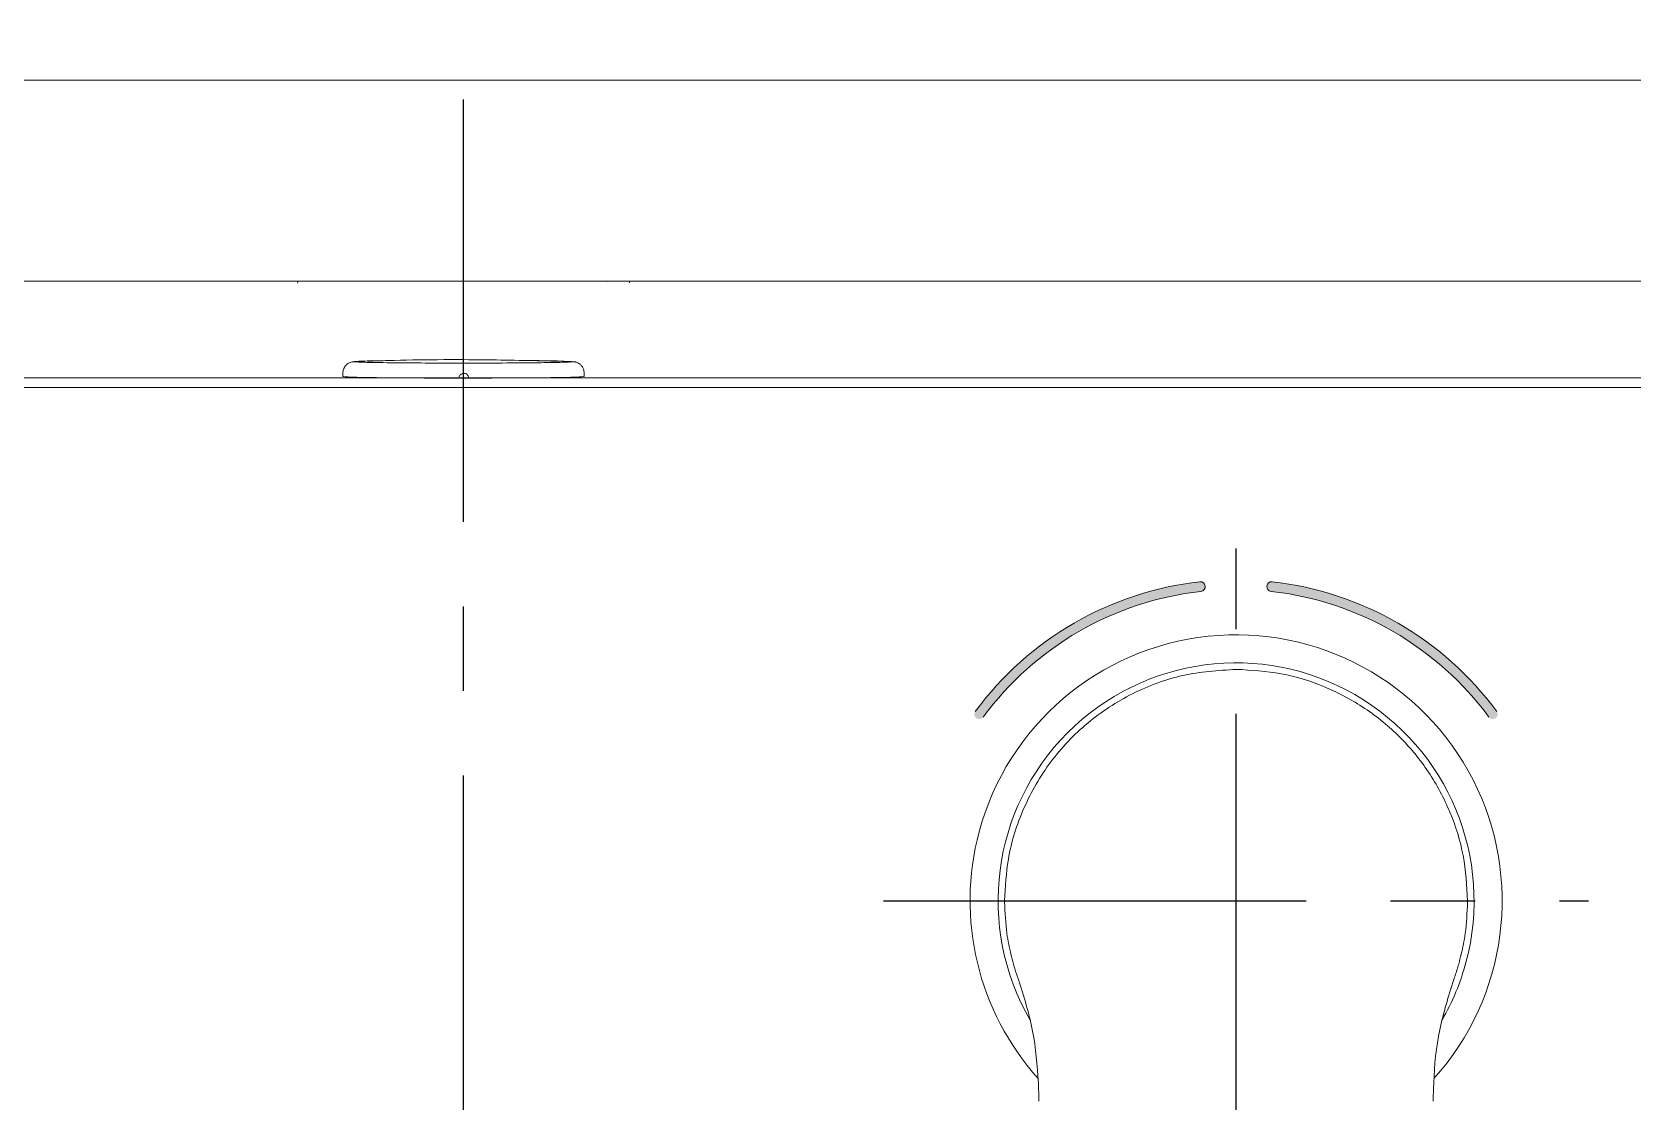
# Model space of a CAD drawing. Extents: x 1522 to 1942, y -990 to -693.
# Drawn here: x 1636.26 to 1669.39, y -818.26 to -796.11 of the extents above; entities that cross this region are included whole.
import ezdxf

# ---------------------------------------------------------------- set-up
doc = ezdxf.new("R2010")
doc.units = 0
doc.header["$LTSCALE"] = 7
doc.header["$MEASUREMENT"] = 0
doc.linetypes.add('CENTER', pattern=[2, 1.25, -0.25, 0.25, -0.25])
doc.layers.get('0').update_dxf_attribs({"color": 2, "linetype": 'CONTINUOUS'})
doc.layers.add('CL', color=1, linetype='CENTER')
doc.layers.add('인쇄', color=7, linetype='CONTINUOUS')

msp = doc.modelspace()

# ---------------------------------------------------------------- hatches: boundary and pattern name
at = {"layer": '인쇄'}
h = msp.add_hatch(color=242, dxfattribs=at)
h.dxf.hatch_style = 2
edge = h.paths.add_edge_path()
edge.add_spline(control_points=[(1660.444, -807.502), (1660.499, -807.496), (1660.549, -807.536), (1660.555, -807.59), (1660.561, -807.645), (1660.522, -807.695), (1660.467, -807.701), (1658.665, -807.904), (1657.03, -808.848), (1655.955, -810.307), (1655.922, -810.352), (1655.859, -810.361), (1655.815, -810.328), (1655.77, -810.296), (1655.761, -810.233), (1655.793, -810.189), (1656.902, -808.685), (1658.588, -807.711), (1660.444, -807.502)], knot_values=[0, 0, 0, 0, 1, 1, 1, 2, 2, 2, 3, 3, 3, 4, 4, 4, 5, 5, 5, 6, 6, 6, 6], degree=3, periodic=0)
h = msp.add_hatch(color=154, dxfattribs=at)
h.dxf.hatch_style = 2
edge = h.paths.add_edge_path()
edge.add_spline(control_points=[(1666.433, -810.307), (1665.357, -808.848), (1663.722, -807.904), (1661.921, -807.701), (1661.866, -807.695), (1661.826, -807.645), (1661.832, -807.59), (1661.839, -807.536), (1661.888, -807.496), (1661.943, -807.502), (1663.8, -807.711), (1665.485, -808.685), (1666.594, -810.189), (1666.627, -810.233), (1666.617, -810.296), (1666.573, -810.328), (1666.528, -810.361), (1666.466, -810.352), (1666.433, -810.307)], knot_values=[0, 0, 0, 0, 1, 1, 1, 2, 2, 2, 3, 3, 3, 4, 4, 4, 5, 5, 5, 6, 6, 6, 6], degree=3, periodic=0)

# ---------------------------------------------------------------- linework, layer by layer
at = {"color": 7, "linetype": 'Continuous', "lineweight": 15}
for p, q in [((1598.095, -797.111), (1645.195, -797.111)), ((1645.195, -797.111), (1692.896, -797.111)), ((1686.131, -801.273), (1604.859, -801.273)), ((1641.764, -801.273), (1641.764, -801.281)), ((1642.695, -803.182), (1642.695, -803.249)), ((1647.695, -803.249), (1647.695, -803.182)), ((1689.731, -803.48), (1601.259, -803.48)), ((1605.668, -803.273), (1685.322, -803.278)), ((1645.3, -803.278), (1645.298, -803.261)), ((1645.3, -803.282), (1645.3, -803.278)), ((1656.401, -814.14), (1656.401, -814.111)), ((1665.989, -814.14), (1665.989, -814.111)), ((1656.592, -815.452), (1656.584, -815.424)), ((1665.797, -815.452), (1665.806, -815.424)), ((1656.687, -815.742), (1656.686, -815.743)), ((1665.703, -815.742), (1665.703, -815.743)), ((1657.101, -817.883), (1657.102, -817.913)), ((1665.289, -817.883), (1665.288, -817.913))]:
    msp.add_line(p, q, dxfattribs=at)
at = {"color": 8, "linetype": 'Continuous', "lineweight": 15}
for p, q in [((1648.18, -801.273), (1648.179, -801.281)), ((1645.2, -802.972), (1645.438, -802.971))]:
    msp.add_line(p, q, dxfattribs=at)
at = {"color": 1, "linetype": 'CENTER'}
for p, q in [((1661.195, -832.986), (1661.195, -806.811)), ((1661.195, -832.986), (1661.195, -806.811)), ((1653.895, -814.111), (1668.495, -814.111)), ((1653.895, -814.111), (1668.495, -814.111))]:
    msp.add_line(p, q, dxfattribs=at)
at = {"color": 7, "linetype": 'Continuous', "lineweight": 15}
for centre, radius, start, end in [((1645.175, -805.172), 1.895, 89.2439, 92.2604), ((1645.224, -805.204), 1.928, 87.7614, 90.7412), ((1661.195, -814.111), 5.51, 318.0421, 165), ((1661.195, -814.111), 5.51, 165, 221.9056)]:
    msp.add_arc(centre, radius, start, end, dxfattribs=at)
at = {"color": 8, "linetype": 'Continuous', "lineweight": 15}
for start, end in [(345, 210.1261), (329.91, 345)]:
    msp.add_arc((1661.195, -814.111), 4.929, start, end, dxfattribs=at)
at = {"color": 7, "linetype": 'Continuous', "lineweight": 15}
for centre, major_axis, ratio, start_param, end_param in [((1645.195, -803.249), (2.5, 0), 0.013091, 3.141593, 4.674656), ((1645.195, -803.249), (2.5, 0), 0.013091, 4.754678, 6.283186), ((1645.195, -803.251), (2.1, 0), 0.013964, 4.681006, 4.762607)]:
    msp.add_ellipse(centre, major_axis=major_axis, ratio=ratio, start_param=start_param, end_param=end_param, dxfattribs=at)
for points, knots in [([(1641.764, -801.281), (1641.761, -801.29), (1641.756, -801.304), (1641.76, -801.308), (1641.761, -801.309)], [0, 0, 0, 0, 0.730287, 1, 1, 1, 1]), ([(1648.629, -801.308), (1648.63, -801.302), (1648.631, -801.286), (1648.629, -801.278), (1648.627, -801.273)], [0, 0, 0, 0, 0.374576, 1, 1, 1, 1]), ([(1647.189, -802.933), (1646.689, -802.921), (1645.502, -802.894), (1644.174, -802.898), (1643.348, -802.927), (1643.208, -802.932)], [0, 0, 0, 0, 0.37702, 0.894076, 1, 1, 1, 1]), ([(1647.424, -802.94), (1647.166, -802.928), (1647.052, -802.924), (1646.75, -802.919), (1646.436, -802.917), (1646.348, -802.917)], [0, 0, 0, 0, 0.155866, 0.763677, 1, 1, 1, 1]), ([(1642.928, -802.942), (1642.864, -802.952), (1642.844, -802.958), (1642.796, -802.982), (1642.745, -803.028), (1642.703, -803.098), (1642.698, -803.153), (1642.695, -803.181)], [0, 0, 0, 0, 0.137927, 0.298779, 0.510967, 0.750595, 1, 1, 1, 1]), ([(1643.493, -802.922), (1643.474, -802.923), (1643.262, -802.925), (1643.015, -802.931), (1642.994, -802.938), (1642.919, -802.942), (1642.998, -802.945), (1642.995, -802.952), (1643.388, -802.96), (1643.951, -802.967), (1644.595, -802.971), (1645.025, -802.971), (1645.2, -802.972)], [0, 0, 0, 0, 0.01457, 0.161892, 0.293994, 0.309215, 0.331522, 0.456531, 0.603834, 0.751127, 0.898413, 1, 1, 1, 1]), ([(1645.129, -803.211), (1645.122, -803.22), (1645.108, -803.237), (1645.101, -803.263), (1645.101, -803.278), (1645.1, -803.282)], [0, 0, 0, 0, 0.420115, 0.852948, 1, 1, 1, 1]), ([(1645.129, -803.211), (1645.138, -803.204), (1645.155, -803.19), (1645.188, -803.18), (1645.222, -803.182), (1645.251, -803.193), (1645.266, -803.206), (1645.272, -803.211)], [0, 0, 0, 0, 0.2122963, 0.4245382, 0.6372876, 0.8492644, 1, 1, 1, 1]), ([(1645.3, -803.282), (1645.299, -803.271), (1645.297, -803.248), (1645.284, -803.225), (1645.274, -803.214), (1645.272, -803.211)], [0, 0, 0, 0, 0.422421, 0.855036, 1, 1, 1, 1]), ([(1645.438, -802.971), (1645.438, -802.971), (1645.691, -802.971), (1646.188, -802.969), (1646.827, -802.963), (1647.26, -802.955), (1647.47, -802.948), (1647.434, -802.943), (1647.428, -802.941), (1647.424, -802.94)], [0, 0, 0, 0, 0.000154, 0.220144, 0.440133, 0.660125, 0.880135, 0.932551, 1, 1, 1, 1]), ([(1647.693, -803.181), (1647.691, -803.153), (1647.687, -803.101), (1647.65, -803.037), (1647.607, -802.993), (1647.565, -802.967), (1647.532, -802.953), (1647.508, -802.947), (1647.499, -802.945), (1647.447, -802.945)], [0, 0, 0, 0, 0.209301, 0.393463, 0.547721, 0.679768, 0.788656, 0.888104, 1, 1, 1, 1]), ([(1645.2, -803.276), (1645.199, -803.276), (1645.199, -803.276), (1645.199, -803.277), (1645.199, -803.277), (1645.198, -803.277), (1645.198, -803.278), (1645.198, -803.278), (1645.199, -803.279), (1645.199, -803.279), (1645.199, -803.279), (1645.2, -803.279), (1645.2, -803.279), (1645.2, -803.279), (1645.201, -803.278), (1645.201, -803.278), (1645.201, -803.278), (1645.201, -803.277), (1645.2, -803.277), (1645.2, -803.276), (1645.2, -803.276), (1645.2, -803.276), (1645.2, -803.276)], [0, 0, 0, 0, 0.036633, 0.088517, 0.140853, 0.194416, 0.248995, 0.304405, 0.35982, 0.414539, 0.467997, 0.500023, 0.552331, 0.604669, 0.657347, 0.711146, 0.766146, 0.82169, 0.876912, 0.931247, 0.984322, 1, 1, 1, 1]), ([(1656.401, -814.111), (1656.416, -813.823), (1656.451, -813.165), (1656.765, -812.174), (1657.325, -811.208), (1658.096, -810.395), (1659.032, -809.787), (1660.083, -809.391), (1660.824, -809.341), (1661.195, -809.316)], [0, 0, 0, 0, 0.114749, 0.262295, 0.409835, 0.557382, 0.704925, 0.852462, 1, 1, 1, 1]), ([(1665.989, -814.111), (1665.971, -813.797), (1665.935, -813.17), (1665.65, -812.265), (1665.207, -811.43), (1664.607, -810.699), (1663.876, -810.098), (1663.041, -809.655), (1662.136, -809.37), (1661.509, -809.334), (1661.195, -809.316)], [0, 0, 0, 0, 0.12498, 0.249968, 0.374967, 0.499974, 0.624986, 0.749995, 0.875, 1, 1, 1, 1]), ([(1656.584, -815.424), (1656.549, -815.286), (1656.495, -815.077), (1656.423, -814.649), (1656.41, -814.357), (1656.401, -814.14)], [0, 0, 0, 0, 0.327485, 0.499154, 1, 1, 1, 1]), ([(1665.806, -815.424), (1665.841, -815.286), (1665.895, -815.077), (1665.966, -814.649), (1665.979, -814.357), (1665.989, -814.14)], [0, 0, 0, 0, 0.327485, 0.499154, 1, 1, 1, 1]), ([(1656.687, -815.742), (1656.681, -815.726), (1656.647, -815.631), (1656.617, -815.534), (1656.592, -815.452)], [0, 0, 0, 0, 0.161784, 1, 1, 1, 1]), ([(1665.703, -815.742), (1665.708, -815.726), (1665.743, -815.631), (1665.772, -815.534), (1665.797, -815.452)], [0, 0, 0, 0, 0.161783, 1, 1, 1, 1]), ([(1657.101, -817.883), (1657.074, -817.523), (1657.02, -816.794), (1656.799, -816.096), (1656.686, -815.743)], [0, 0, 0, 0, 0.4934873, 1, 1, 1, 1]), ([(1665.703, -815.742), (1665.595, -816.086), (1665.377, -816.784), (1665.3, -817.524), (1665.288, -817.902), (1665.288, -817.91)], [0, 0, 0, 0, 0.488063, 0.988291, 1, 1, 1, 1]), ([(1657.102, -817.91), (1657.103, -817.936), (1657.105, -817.997), (1657.108, -818.114), (1657.113, -818.204), (1657.113, -818.26), (1657.113, -818.26)], [0, 0, 0, 0, 0.223647, 0.523887, 0.999964, 1, 1, 1, 1]), ([(1665.288, -817.91), (1665.287, -817.936), (1665.285, -817.997), (1665.282, -818.114), (1665.276, -818.204), (1665.276, -818.26), (1665.276, -818.26)], [0, 0, 0, 0, 0.223647, 0.523887, 0.999964, 1, 1, 1, 1])]:
    msp.add_open_spline(points, degree=3, knots=knots, dxfattribs=at)
at = {"layer": 'CL'}
msp.add_line((1645.195, -834.263), (1645.195, -796.111), dxfattribs=at)
at = {"layer": '인쇄', "lineweight": 0}
for points in [[(1655.793, -810.189), (1656.902, -808.685), (1658.588, -807.711), (1660.444, -807.502)], [(1660.444, -807.502), (1660.499, -807.496), (1660.549, -807.536), (1660.555, -807.59)], [(1661.832, -807.59), (1661.839, -807.536), (1661.888, -807.496), (1661.943, -807.502)], [(1661.943, -807.502), (1663.8, -807.711), (1665.485, -808.685), (1666.594, -810.189)], [(1660.467, -807.701), (1658.665, -807.904), (1657.03, -808.848), (1655.955, -810.307)], [(1660.555, -807.59), (1660.561, -807.645), (1660.522, -807.695), (1660.467, -807.701)], [(1661.921, -807.701), (1661.866, -807.695), (1661.826, -807.645), (1661.832, -807.59)], [(1666.433, -810.307), (1665.357, -808.848), (1663.722, -807.904), (1661.921, -807.701)]]:
    msp.add_open_spline(points, degree=3, dxfattribs=at)

doc.saveas('drawing.dxf')
